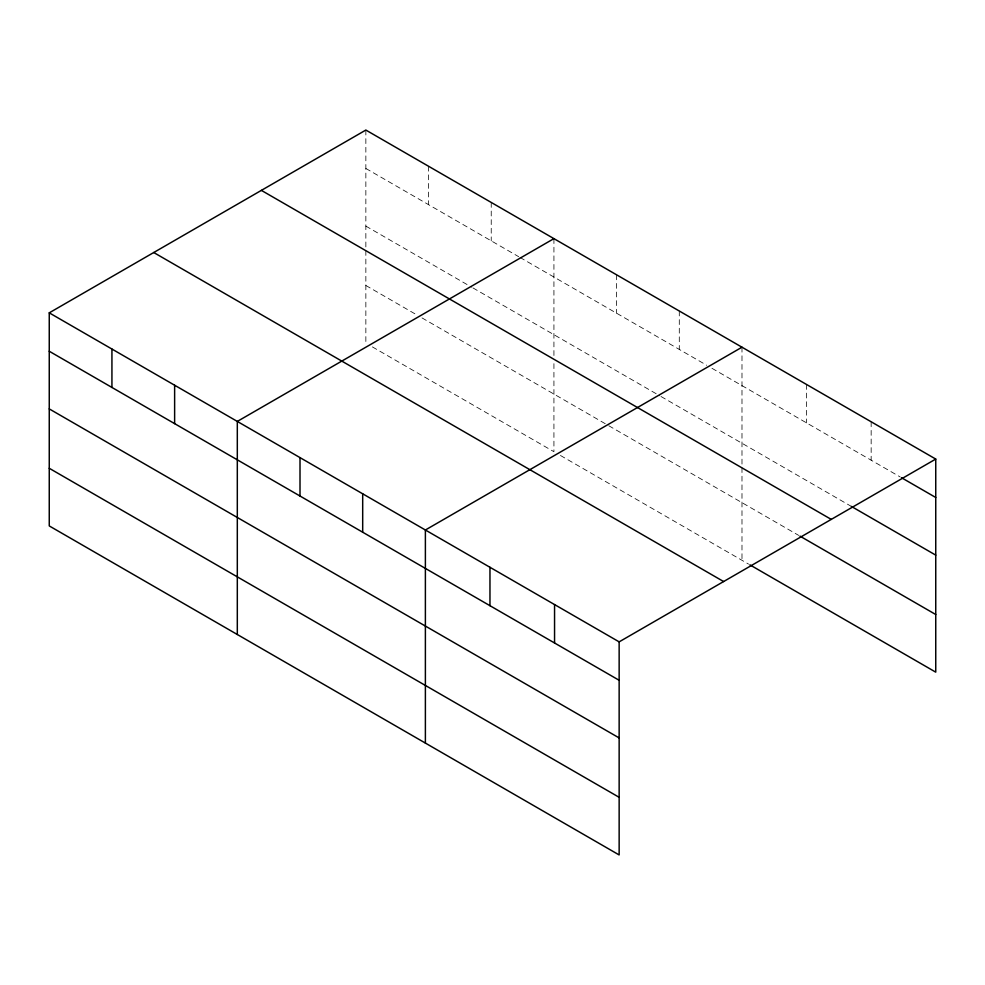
<?xml version="1.0" encoding="UTF-8"?>
<svg xmlns="http://www.w3.org/2000/svg" width="985" height="985" viewBox="0 0 985 985"><rect width="100%" height="100%" fill="white"/><g stroke="black" fill="none" stroke-linecap="round" stroke-linejoin="round"><path stroke-width="0.74" stroke-dasharray="4.92 3.69" d="M365.854 168.46L518.664 256.679M519.969 257.43L706.725 365.263M711.946 368.279L900.167 476.937M365.854 226.107L471.643 287.177M472.948 287.928L659.704 395.761M661.009 396.512L851.385 506.425M365.854 285.49L416.79 314.892M422.011 317.909L607.462 424.978M608.779 425.742L798.663 535.372M372.392 346.905L553.927 451.709L553.927 362.086M560.453 455.476L748.575 564.097M871.159 421.789L871.159 460.192M806.58 384.495L806.58 422.91M741.988 347.212L741.988 466.102M741.988 467.629L741.988 560.293M679.293 311.014L679.293 349.429M616.61 274.827L616.61 313.23M553.927 238.629L553.927 356.004M491.232 202.442L491.232 240.845M428.549 166.243L428.549 204.658M365.854 130.057L365.854 248.946M365.854 250.473L365.854 343.137"/><path stroke-width="1.48" d="M49.25 312.848L619.146 641.863L619.146 854.943L49.25 525.928L49.25 312.848L365.854 130.057L935.75 459.072L935.75 672.152L749.893 564.848M553.927 238.629L237.311 421.42L237.311 634.5M741.988 347.212L425.385 530.004L425.385 743.084M619.146 641.863L935.75 459.072M901.484 477.7L935.75 497.487M851.385 506.425L935.75 555.134M261.382 190.376L831.266 519.403M799.98 536.135L935.75 614.517M153.734 252.517L723.618 581.544M49.25 351.251L619.146 680.278M49.25 408.898L619.146 737.925M49.25 468.281L619.146 797.308M554.555 604.581L554.555 642.983M489.964 567.286L489.964 605.701M362.689 493.805L362.689 532.22M300.006 457.619L300.006 496.021M174.628 385.233L174.628 423.636M111.933 349.035L111.933 387.45"/></g></svg>
